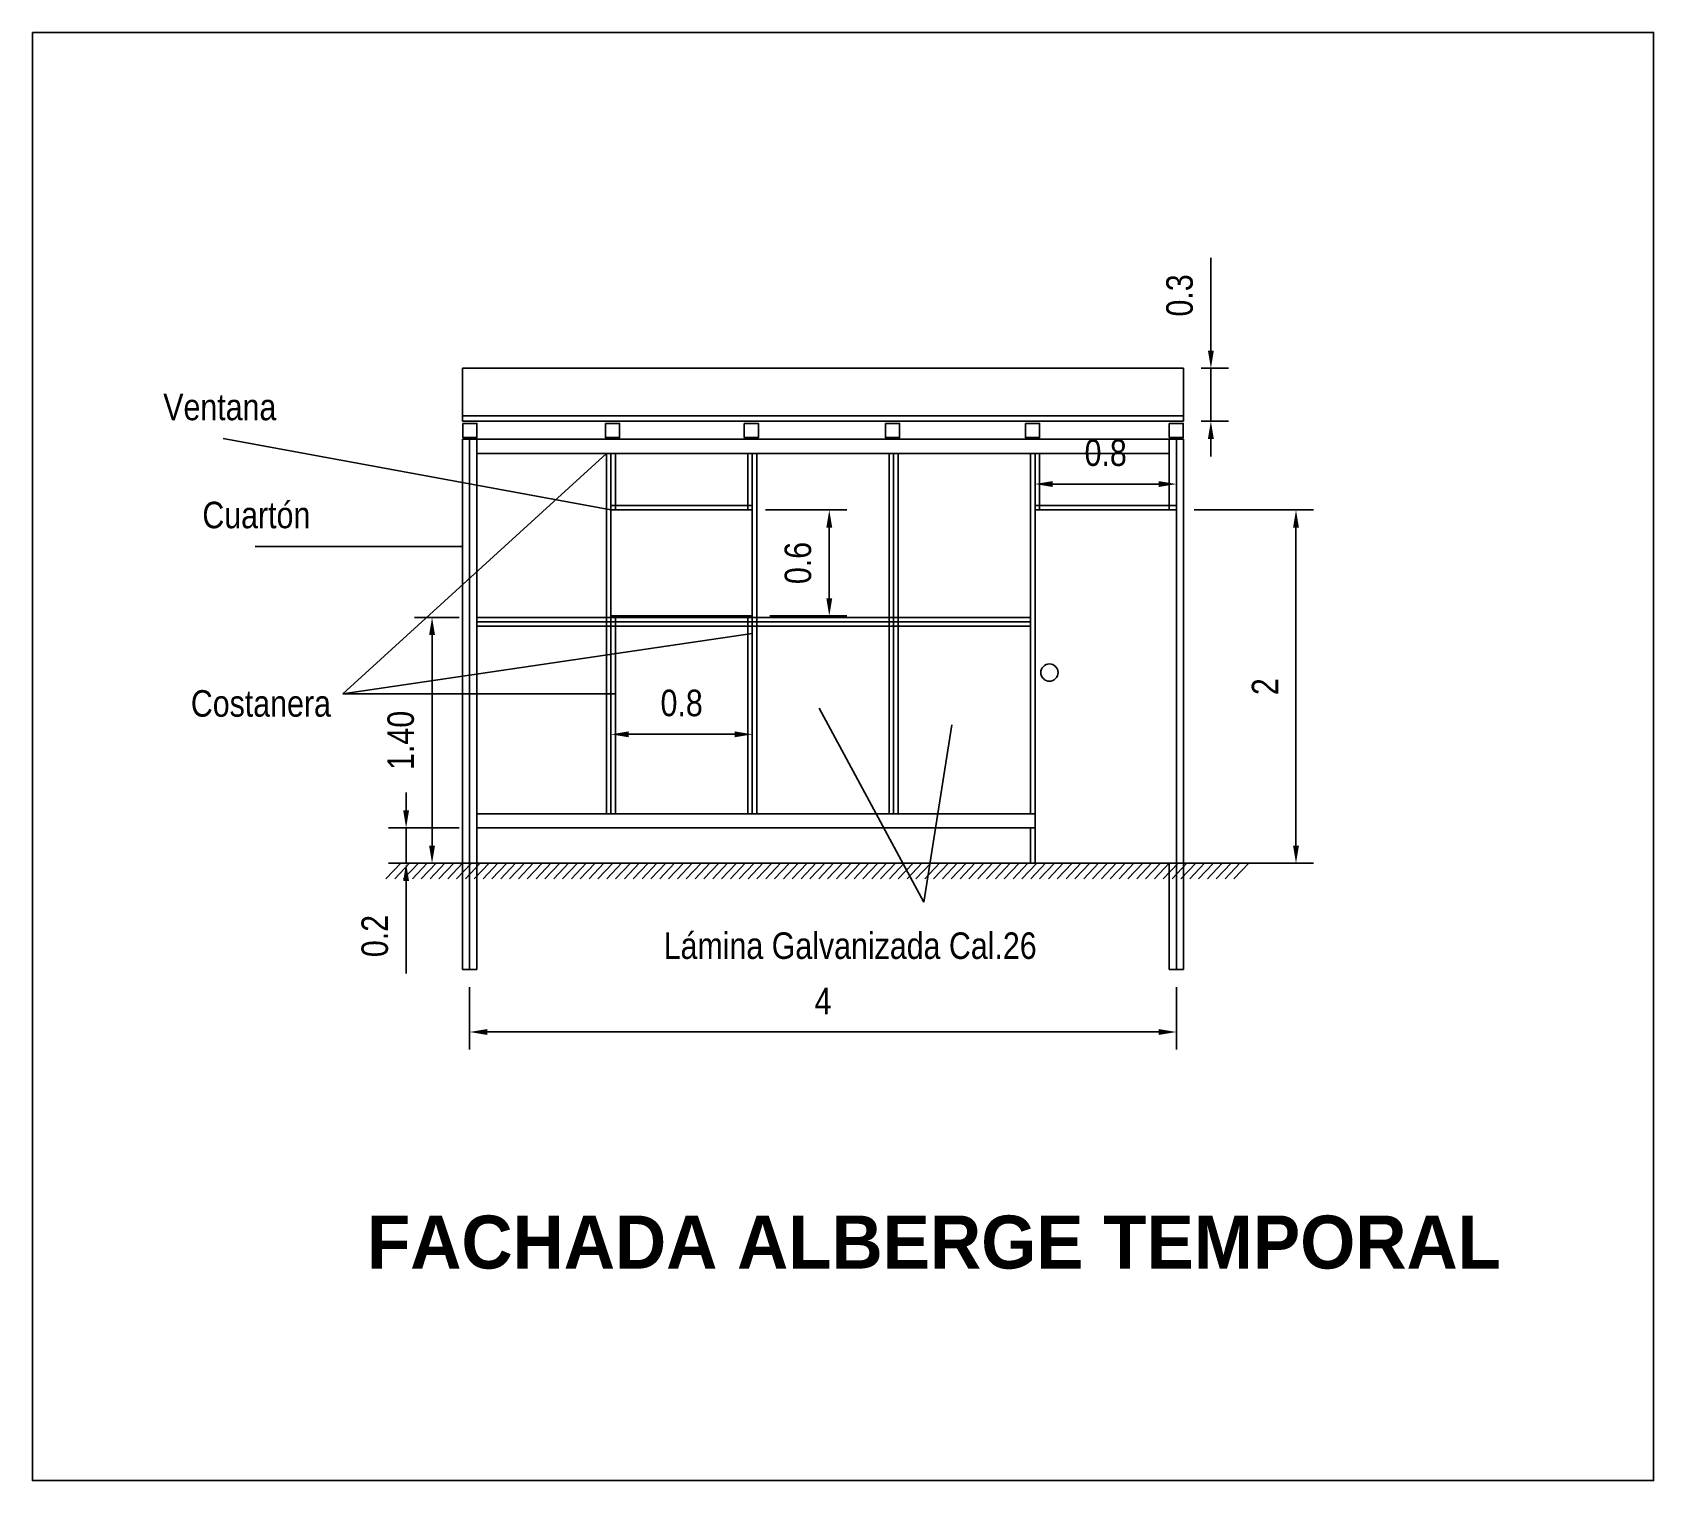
# Model space of a CAD drawing. Extents: x 104.2 to 136.4, y 194.3 to 210.3.
# Drawn here: x 127.24 to 136.42, y 194.26 to 202.46 of the extents above; entities that cross this region are included whole.
import ezdxf

# ---------------------------------------------------------------- set-up
doc = ezdxf.new("R2010")
doc.units = 0
doc.layers.get('0').update_dxf_attribs({"linetype": 'CONTINUOUS'})
doc.layers.get('DEFPOINTS').update_dxf_attribs({"linetype": 'CONTINUOUS'})
for name, color, linetype in [('COTAS', 2, 'CONTINUOUS'), ('ESTRUCTURA', 8, 'CONTINUOUS'), ('LAYER1', 9, 'CONTINUOUS'), ('MADERA', 7, 'CONTINUOUS'), ('MARCO', 1, 'CONTINUOUS'), ('PUERTAS', 3, 'CONTINUOUS'), ('TECHO', 6, 'CONTINUOUS'), ('TEXTO', 2, 'CONTINUOUS'), ('VENTANA', 4, 'CONTINUOUS')]:
    doc.layers.add(name, color=color, linetype=linetype)
doc.styles.get("Standard").update_dxf_attribs({"font": 'ARIALN.TTF', "height": 0.15})
doc.styles.add('STYLE1', font='', dxfattribs={"height": 0.3})
doc.styles.get('STYLE1').set_extended_font_data('Britannic Bold', bold=True)
doc.dimstyles.get("Standard").update_dxf_attribs({"dimtxt": 0.18, "dimasz": 0.18, "dimexe": 0.18, "dimexo": 0.0625, "dimgap": 0.09, "dimtad": 0, "dimtih": 1, "dimtoh": 1, "dimdec": 4, "dimzin": 0, "dimtxsty": 'STANDARD', "dimcen": 0.09, "dimazin": 3, "dimtfac": 1, "dimtdec": 4, "dimtofl": 0, "dimtmove": 0, "dimatfit": 3, "dimtolj": 1, "dimtzin": 0})

# ---------------------------------------------------------------- blocks, each defined once
blk = doc.blocks.new('*D37')
at = {"color": 0, "linetype": 'BYBLOCK'}
for p, q in [((130.2815, 199.7585), (130.9586, 199.7585)), ((130.8586, 199.6585), (130.8586, 197.8585)), ((130.2815, 197.7585), (130.9586, 197.7585))]:
    blk.add_line(p, q, dxfattribs=at)
for points in [[(130.8419, 199.6585), (130.8753, 199.6585), (130.8586, 199.7585)], [(130.8419, 197.8585), (130.8753, 197.8585), (130.8586, 197.7585)]]:
    blk.add_solid(points, dxfattribs=at)
at = {"layer": 'DEFPOINTS', "color": 0, "linetype": 'BYBLOCK'}
for p in [(130.1815, 199.7585), (130.1815, 197.7585), (130.8586, 197.7585)]:
    blk.add_point(p, dxfattribs=at)
at = {"color": 0, "linetype": 'BYBLOCK', "insert": (130.6833, 198.7585), "char_height": 0.15, "attachment_point": 5, "rotation": 90}
blk.add_mtext('\\A1;2', dxfattribs=at)
blk = doc.blocks.new('*D38')
at = {"color": 0, "linetype": 'BYBLOCK'}
for p, q in [((126.1815, 197.0585), (126.1815, 196.7039)), ((130.1815, 197.0585), (130.1815, 196.7039)), ((126.2815, 196.8039), (130.0815, 196.8039))]:
    blk.add_line(p, q, dxfattribs=at)
for points in [[(126.2815, 196.8205), (126.2815, 196.7872), (126.1815, 196.8039)], [(130.0815, 196.8205), (130.0815, 196.7872), (130.1815, 196.8039)]]:
    blk.add_solid(points, dxfattribs=at)
at = {"layer": 'DEFPOINTS', "color": 0, "linetype": 'BYBLOCK'}
for p in [(126.1815, 197.1585), (130.1815, 197.1585), (130.1815, 196.8039)]:
    blk.add_point(p, dxfattribs=at)
at = {"color": 0, "linetype": 'BYBLOCK', "insert": (128.1815, 196.9789), "char_height": 0.15, "attachment_point": 5}
blk.add_mtext('\\A1;4', dxfattribs=at)
blk = doc.blocks.new('*D39')
at = {"color": 0, "linetype": 'BYBLOCK'}
for p, q in [((127.8565, 199.7585), (128.317, 199.7585)), ((128.217, 199.2585), (128.217, 199.6585)), ((127.8815, 199.1585), (128.317, 199.1585))]:
    blk.add_line(p, q, dxfattribs=at)
for points in [[(128.2003, 199.6585), (128.2336, 199.6585), (128.217, 199.7585)], [(128.2003, 199.2585), (128.2336, 199.2585), (128.217, 199.1585)]]:
    blk.add_solid(points, dxfattribs=at)
at = {"layer": 'DEFPOINTS', "color": 0, "linetype": 'BYBLOCK'}
for p in [(127.7565, 199.7585), (128.217, 199.7585), (127.7815, 199.1585)]:
    blk.add_point(p, dxfattribs=at)
at = {"color": 0, "linetype": 'BYBLOCK', "insert": (128.0404, 199.4585), "char_height": 0.15, "attachment_point": 5, "rotation": 90}
blk.add_mtext('\\A1;0.6', dxfattribs=at)
blk = doc.blocks.new('*D40')
at = {"color": 0, "linetype": 'BYBLOCK'}
for p, q in [((126.1215, 199.1505), (125.8688, 199.1505)), ((125.9688, 199.0505), (125.9688, 197.8585)), ((126.1414, 197.7585), (125.8688, 197.7585))]:
    blk.add_line(p, q, dxfattribs=at)
for points in [[(125.9522, 199.0505), (125.9855, 199.0505), (125.9688, 199.1505)], [(125.9522, 197.8585), (125.9855, 197.8585), (125.9688, 197.7585)]]:
    blk.add_solid(points, dxfattribs=at)
at = {"layer": 'DEFPOINTS', "color": 0, "linetype": 'BYBLOCK'}
for p in [(126.2215, 199.1505), (125.9688, 197.7585), (126.2414, 197.7585)]:
    blk.add_point(p, dxfattribs=at)
at = {"color": 0, "linetype": 'BYBLOCK', "insert": (125.7922, 198.4545), "char_height": 0.15, "attachment_point": 5, "rotation": 90}
blk.add_mtext('\\A1;1.40', dxfattribs=at)
blk = doc.blocks.new('*D41')
at = {"color": 0, "linetype": 'BYBLOCK'}
for p, q in [((125.8218, 198.0585), (125.8218, 198.1585)), ((126.1215, 197.9585), (125.7218, 197.9585)), ((125.8218, 197.9585), (125.8218, 197.7585)), ((126.1414, 197.7585), (125.7218, 197.7585)), ((125.8218, 197.6585), (125.8218, 197.1355))]:
    blk.add_line(p, q, dxfattribs=at)
for points in [[(125.8052, 198.0585), (125.8385, 198.0585), (125.8218, 197.9585)], [(125.8052, 197.6585), (125.8385, 197.6585), (125.8218, 197.7585)]]:
    blk.add_solid(points, dxfattribs=at)
at = {"layer": 'DEFPOINTS', "color": 0, "linetype": 'BYBLOCK'}
for p in [(126.2215, 197.9585), (125.8218, 197.7585), (126.2414, 197.7585)]:
    blk.add_point(p, dxfattribs=at)
at = {"color": 0, "linetype": 'BYBLOCK', "insert": (125.6452, 197.347), "char_height": 0.15, "attachment_point": 5, "rotation": 90}
blk.add_mtext('\\A1;0.2', dxfattribs=at)
blk = doc.blocks.new('*D42')
at = {"color": 0, "linetype": 'BYBLOCK'}
for p, q in [((126.9815, 199.0585), (126.9815, 198.675)), ((127.7815, 199.0585), (127.7815, 198.675)), ((127.0815, 198.775), (127.6815, 198.775))]:
    blk.add_line(p, q, dxfattribs=at)
for points in [[(127.0815, 198.7916), (127.0815, 198.7583), (126.9815, 198.775)], [(127.6815, 198.7916), (127.6815, 198.7583), (127.7815, 198.775)]]:
    blk.add_solid(points, dxfattribs=at)
at = {"layer": 'DEFPOINTS', "color": 0, "linetype": 'BYBLOCK'}
for p in [(126.9815, 199.1585), (127.7815, 199.1585), (127.7815, 198.775)]:
    blk.add_point(p, dxfattribs=at)
at = {"color": 0, "linetype": 'BYBLOCK', "insert": (127.3815, 198.9515), "char_height": 0.15, "attachment_point": 5}
blk.add_mtext('\\A1;0.8', dxfattribs=at)
blk = doc.blocks.new('*D43')
at = {"color": 0, "linetype": 'BYBLOCK'}
for p, q in [((129.3815, 199.8585), (129.3815, 200.0571)), ((130.1815, 199.8585), (130.1815, 200.0571)), ((129.4815, 199.9571), (130.0815, 199.9571))]:
    blk.add_line(p, q, dxfattribs=at)
for points in [[(129.4815, 199.9738), (129.4815, 199.9405), (129.3815, 199.9571)], [(130.0815, 199.9738), (130.0815, 199.9405), (130.1815, 199.9571)]]:
    blk.add_solid(points, dxfattribs=at)
at = {"layer": 'DEFPOINTS', "color": 0, "linetype": 'BYBLOCK'}
for p in [(130.1815, 199.9571), (129.3815, 199.7585), (130.1815, 199.7585)]:
    blk.add_point(p, dxfattribs=at)
at = {"color": 0, "linetype": 'BYBLOCK', "insert": (129.7815, 200.1337), "char_height": 0.15, "attachment_point": 5}
blk.add_mtext('\\A1;0.8', dxfattribs=at)
blk = doc.blocks.new('*D44')
at = {"color": 0, "linetype": 'BYBLOCK'}
for p, q in [((130.3769, 200.6611), (130.3769, 201.1849)), ((130.3215, 200.5611), (130.4769, 200.5611)), ((130.3769, 200.2611), (130.3769, 200.5611)), ((130.3215, 200.2611), (130.4769, 200.2611)), ((130.3769, 200.1611), (130.3769, 200.0611))]:
    blk.add_line(p, q, dxfattribs=at)
for points in [[(130.3602, 200.6611), (130.3936, 200.6611), (130.3769, 200.5611)], [(130.3602, 200.1611), (130.3936, 200.1611), (130.3769, 200.2611)]]:
    blk.add_solid(points, dxfattribs=at)
at = {"layer": 'DEFPOINTS', "color": 0, "linetype": 'BYBLOCK'}
for p in [(130.2215, 200.5611), (130.3769, 200.5611), (130.2215, 200.2611)]:
    blk.add_point(p, dxfattribs=at)
at = {"color": 0, "linetype": 'BYBLOCK', "insert": (130.2003, 200.973), "char_height": 0.15, "attachment_point": 5, "rotation": 90}
blk.add_mtext('\\A1;0.3', dxfattribs=at)

msp = doc.modelspace()

# ---------------------------------------------------------------- linework, layer by layer
at = {"layer": 'ESTRUCTURA'}
for p, q in [((129.6778, 200.1585), (133.7578, 200.1585)), ((129.7578, 200.0785), (133.6778, 200.0785)), ((130.4928, 200.0785), (130.4928, 198.0385)), ((130.5178, 200.0785), (130.5178, 198.0385)), ((130.5428, 200.0785), (130.5428, 199.7585)), ((131.2928, 200.0785), (131.2928, 199.7585)), ((131.3178, 200.0785), (131.3178, 198.0385)), ((131.3428, 200.0785), (131.3428, 198.0385)), ((132.0928, 200.0785), (132.0928, 198.0385)), ((132.1178, 200.0785), (132.1178, 198.0385)), ((132.1428, 200.0785), (132.1428, 198.0385)), ((132.8928, 200.0785), (132.8928, 198.0385)), ((132.9178, 200.0785), (132.9178, 198.0385)), ((132.9428, 200.0785), (132.9428, 199.7585)), ((130.5178, 199.7835), (131.3178, 199.7835)), ((132.9178, 199.7835), (133.7178, 199.7835)), ((129.7578, 199.1505), (132.8928, 199.1505)), ((129.7578, 199.1255), (132.8928, 199.1255)), ((130.5428, 199.1585), (130.5428, 198.0385)), ((131.2928, 199.1585), (131.2928, 198.0385)), ((129.7578, 199.1005), (132.8928, 199.1005)), ((129.7578, 198.0385), (132.9178, 198.0385)), ((129.7578, 197.9585), (132.9178, 197.9585)), ((132.8928, 197.9585), (132.8928, 197.7585))]:
    msp.add_line(p, q, dxfattribs=at)
for points in [[(129.6794, 200.2482), (129.7594, 200.2482), (129.7594, 200.1682), (129.6794, 200.1682)], [(130.4863, 200.2482), (130.5663, 200.2482), (130.5663, 200.1682), (130.4863, 200.1682)], [(131.2723, 200.2482), (131.3523, 200.2482), (131.3523, 200.1682), (131.2723, 200.1682)], [(132.0714, 200.2482), (132.1514, 200.2482), (132.1514, 200.1682), (132.0714, 200.1682)], [(132.8639, 200.2482), (132.9439, 200.2482), (132.9439, 200.1682), (132.8639, 200.1682)], [(133.6773, 200.2482), (133.7573, 200.2482), (133.7573, 200.1682), (133.6773, 200.1682)]]:
    msp.add_lwpolyline(points, close=True, dxfattribs=at)
at = {"layer": 'LAYER1'}
for p, q in [((129.7178, 197.1585), (129.7178, 200.1585)), ((133.7178, 197.7585), (133.7178, 200.1585)), ((129.3278, 197.7585), (129.244, 197.6715)), ((129.3778, 197.7585), (129.294, 197.6715)), ((129.4278, 197.7585), (129.344, 197.6715)), ((129.4778, 197.7585), (129.394, 197.6715)), ((129.5278, 197.7585), (129.444, 197.6715)), ((129.5778, 197.7585), (129.494, 197.6715)), ((129.6278, 197.7585), (129.544, 197.6715)), ((129.6778, 197.7585), (129.594, 197.6715)), ((129.7278, 197.7585), (129.644, 197.6715)), ((129.7778, 197.7585), (129.694, 197.6715)), ((129.8278, 197.7585), (129.744, 197.6715)), ((129.8778, 197.7585), (129.794, 197.6715)), ((129.9278, 197.7585), (129.844, 197.6715)), ((129.9778, 197.7585), (129.894, 197.6715)), ((130.0278, 197.7585), (129.944, 197.6715)), ((130.0778, 197.7585), (129.994, 197.6715)), ((130.1278, 197.7585), (130.044, 197.6715)), ((130.1778, 197.7585), (130.094, 197.6715)), ((130.2278, 197.7585), (130.144, 197.6715)), ((130.2778, 197.7585), (130.194, 197.6715)), ((130.3278, 197.7585), (130.244, 197.6715)), ((130.3778, 197.7585), (130.294, 197.6715)), ((130.4278, 197.7585), (130.344, 197.6715)), ((130.4778, 197.7585), (130.394, 197.6715)), ((130.5278, 197.7585), (130.444, 197.6715)), ((130.5778, 197.7585), (130.494, 197.6715)), ((130.6278, 197.7585), (130.544, 197.6715)), ((130.6778, 197.7585), (130.594, 197.6715)), ((130.7278, 197.7585), (130.644, 197.6715)), ((130.7778, 197.7585), (130.694, 197.6715)), ((130.8278, 197.7585), (130.744, 197.6715)), ((130.8778, 197.7585), (130.794, 197.6715)), ((130.9278, 197.7585), (130.844, 197.6715)), ((130.9778, 197.7585), (130.894, 197.6715)), ((131.0278, 197.7585), (130.944, 197.6715)), ((131.0778, 197.7585), (130.994, 197.6715)), ((131.1278, 197.7585), (131.044, 197.6715)), ((131.1778, 197.7585), (131.094, 197.6715)), ((131.2278, 197.7585), (131.144, 197.6715)), ((131.2778, 197.7585), (131.194, 197.6715)), ((131.3278, 197.7585), (131.244, 197.6715)), ((131.3778, 197.7585), (131.294, 197.6715)), ((131.4278, 197.7585), (131.344, 197.6715)), ((131.4778, 197.7585), (131.394, 197.6715)), ((131.5278, 197.7585), (131.444, 197.6715)), ((131.5778, 197.7585), (131.494, 197.6715)), ((131.6278, 197.7585), (131.544, 197.6715)), ((131.6778, 197.7585), (131.594, 197.6715)), ((131.7278, 197.7585), (131.644, 197.6715)), ((131.7778, 197.7585), (131.694, 197.6715)), ((131.8278, 197.7585), (131.744, 197.6715)), ((131.8778, 197.7585), (131.794, 197.6715)), ((131.9278, 197.7585), (131.844, 197.6715)), ((131.9778, 197.7585), (131.894, 197.6715)), ((132.0278, 197.7585), (131.944, 197.6715)), ((132.0778, 197.7585), (131.994, 197.6715)), ((132.1278, 197.7585), (132.044, 197.6715)), ((132.1778, 197.7585), (132.094, 197.6715)), ((132.2278, 197.7585), (132.144, 197.6715)), ((132.2778, 197.7585), (132.194, 197.6715)), ((132.3278, 197.7585), (132.244, 197.6715)), ((132.3778, 197.7585), (132.294, 197.6715)), ((132.4278, 197.7585), (132.344, 197.6715)), ((132.4778, 197.7585), (132.394, 197.6715)), ((132.5278, 197.7585), (132.444, 197.6715)), ((132.5778, 197.7585), (132.494, 197.6715)), ((132.6278, 197.7585), (132.544, 197.6715)), ((132.6778, 197.7585), (132.594, 197.6715)), ((132.7278, 197.7585), (132.644, 197.6715)), ((132.7778, 197.7585), (132.694, 197.6715)), ((132.8278, 197.7585), (132.744, 197.6715)), ((132.8778, 197.7585), (132.794, 197.6715)), ((132.9278, 197.7585), (132.844, 197.6715)), ((132.9778, 197.7585), (132.894, 197.6715)), ((133.0278, 197.7585), (132.944, 197.6715)), ((133.0778, 197.7585), (132.994, 197.6715)), ((133.1278, 197.7585), (133.044, 197.6715)), ((133.1778, 197.7585), (133.094, 197.6715)), ((133.2278, 197.7585), (133.144, 197.6715)), ((133.2778, 197.7585), (133.194, 197.6715)), ((133.3278, 197.7585), (133.244, 197.6715)), ((133.3778, 197.7585), (133.294, 197.6715)), ((133.4278, 197.7585), (133.344, 197.6715)), ((133.4778, 197.7585), (133.394, 197.6715)), ((133.5278, 197.7585), (133.444, 197.6715)), ((133.5778, 197.7585), (133.494, 197.6715)), ((133.6278, 197.7585), (133.544, 197.6715)), ((133.6778, 197.7585), (133.594, 197.6715)), ((133.7278, 197.7585), (133.644, 197.6715)), ((133.7778, 197.7585), (133.694, 197.6715)), ((133.7178, 197.7585), (133.7178, 197.1585)), ((133.8278, 197.7585), (133.744, 197.6715)), ((133.8778, 197.7585), (133.794, 197.6715)), ((133.9278, 197.7585), (133.844, 197.6715)), ((133.9778, 197.7585), (133.894, 197.6715)), ((134.0278, 197.7585), (133.944, 197.6715)), ((134.0778, 197.7585), (133.994, 197.6715)), ((134.1278, 197.7585), (134.044, 197.6715)), ((129.6778, 197.1585), (129.7578, 197.1585)), ((133.6778, 197.1585), (133.7578, 197.1585))]:
    msp.add_line(p, q, dxfattribs=at)
at = {"layer": 'MADERA'}
for p, q in [((129.6778, 197.7585), (129.6778, 200.1585)), ((129.7578, 197.1585), (129.7578, 200.1585)), ((133.6778, 199.7585), (133.6778, 200.1585)), ((133.7578, 197.1585), (133.7578, 200.1585)), ((129.7178, 197.7585), (129.3278, 197.7585)), ((129.6778, 197.7585), (129.6778, 197.1585)), ((129.7178, 197.7585), (133.7178, 197.7585)), ((133.6778, 197.1585), (133.6778, 197.7585)), ((133.7178, 197.7585), (134.0854, 197.7585))]:
    msp.add_line(p, q, dxfattribs=at)
at = {"layer": 'MARCO'}
msp.add_lwpolyline([(127.2433, 202.4615), (136.4189, 202.4615), (136.4189, 194.2648), (127.2433, 194.2648)], close=True, dxfattribs=at)
at = {"layer": 'PUERTAS'}
for p, q in [((132.9178, 199.7585), (132.9178, 197.7585)), ((132.9178, 199.7585), (133.7178, 199.7585)), ((133.7178, 197.7585), (133.7178, 199.7585)), ((132.9178, 197.7585), (133.7178, 197.7585))]:
    msp.add_line(p, q, dxfattribs=at)
msp.add_circle((132.9997, 198.8385), 0.049, dxfattribs=at)
at = {"layer": 'TECHO'}
for p, q in [((129.6778, 200.5611), (133.7578, 200.5611)), ((129.6778, 200.2611), (129.6778, 200.5611)), ((133.7578, 200.2611), (133.7578, 200.5611)), ((129.6778, 200.2911), (133.7408, 200.2911)), ((129.6778, 200.2611), (129.6778, 200.2911)), ((129.6778, 200.2611), (133.7578, 200.2611)), ((129.6778, 200.2611), (129.6778, 200.2611)), ((129.6778, 200.2611), (129.6778, 200.2611)), ((133.7578, 200.2911), (133.7408, 200.2911)), ((133.7578, 200.2611), (133.7578, 200.2911))]:
    msp.add_line(p, q, dxfattribs=at)
at = {"layer": 'TEXTO'}
for p, q in [((128.3223, 200.1625), (130.5178, 199.7585)), ((128.9996, 198.7187), (130.4928, 200.0785)), ((128.5047, 199.5512), (129.6778, 199.5512)), ((128.9996, 198.7187), (131.3178, 199.0585)), ((128.9996, 198.7187), (130.5428, 198.7187)), ((132.2889, 197.5387), (131.6965, 198.6376)), ((132.2889, 197.5387), (132.4476, 198.5425))]:
    msp.add_line(p, q, dxfattribs=at)
at = {"layer": 'VENTANA'}
for p, q in [((130.5178, 199.7585), (131.3178, 199.7585)), ((130.5178, 199.7585), (130.5178, 199.1585)), ((131.3178, 199.7585), (131.3178, 199.1585)), ((130.5178, 199.1585), (131.3178, 199.1585))]:
    msp.add_line(p, q, dxfattribs=at)

# ---------------------------------------------------------------- texts
at = {"layer": 'TEXTO'}
for s, p in [('Ventana', (127.9837, 200.2666)), ('Cuartón', (128.2051, 199.6552)), ('Costanera', (128.14, 198.5886)), ('Lámina Galvanizada Cal.26', (130.8163, 197.2175))]:
    msp.add_text(s, height=0.15, dxfattribs=at).set_placement(p)
at = {"layer": 'TEXTO', "style": 'STYLE1'}
msp.add_text('FACHADA ALBERGE TEMPORAL', height=0.3, dxfattribs=at).set_placement((129.1367, 195.4649))

# ---------------------------------------------------------------- dimensions: what is measured, and where the dimension line sits
at = {"layer": 'COTAS'}
for base, p1, p2, picture, middle in [((133.9132, 200.5611), (133.7578, 200.2611), (133.7578, 200.5611), '*D44', (133.7367, 200.973)), ((131.7533, 199.7585), (131.3178, 199.1585), (131.2928, 199.7585), '*D39', (131.5767, 199.4585)), ((134.395, 197.7585), (133.7178, 199.7585), (133.7178, 197.7585), '*D37', (134.2197, 198.7585)), ((129.3582, 197.7585), (129.7578, 197.9585), (129.7778, 197.7585), '*D41', (129.1816, 197.347))]:
    dim = msp.add_linear_dim(base=base, p1=p1, p2=p2, angle=90, dimstyle='STANDARD', override={"dimtxt": 0.1, "dimasz": 0.1, "dimexe": 0.1, "dimexo": 0.1, "dimgap": 0.1, "dimtad": 1, "dimtih": 0, "dimtoh": 0, "dimdec": 2, "dimzin": 8, "dimcen": 0.1, "dimtdec": 2, "dimtofl": 1}, dxfattribs=at)
    dim.commit()
    dim.dimension.update_dxf_attribs({"geometry": picture, "text_midpoint": middle, "insert": (3.5364, 0)})
for base, p1, p2, picture, middle, set_off in [((133.7178, 199.9051), (132.9178, 199.7064), (133.7178, 199.7064), '*D43', (133.3178, 200.0817), (3.5364, -0.052)), ((131.3178, 198.4888), (130.5178, 198.8723), (131.3178, 198.8723), '*D42', (130.9178, 198.6654), (3.5364, -0.2862)), ((133.7178, 196.8039), (129.7178, 197.1585), (133.7178, 197.1585), '*D38', (131.7178, 196.9789), (3.5364, 0))]:
    dim = msp.add_linear_dim(base=base, p1=p1, p2=p2, dimstyle='STANDARD', override={"dimtxt": 0.1, "dimasz": 0.1, "dimexe": 0.1, "dimexo": 0.1, "dimgap": 0.1, "dimtad": 1, "dimtih": 0, "dimtoh": 0, "dimdec": 2, "dimzin": 8, "dimcen": 0.1, "dimtdec": 2, "dimtofl": 1}, dxfattribs=at)
    dim.commit()
    dim.dimension.update_dxf_attribs({"geometry": picture, "text_midpoint": middle, "insert": set_off})
dim = msp.add_linear_dim(base=(129.5052, 197.7585), p1=(129.7578, 199.1505), p2=(129.7778, 197.7585), angle=90, text='1.40', dimstyle='STANDARD', override={"dimtxt": 0.1, "dimasz": 0.1, "dimexe": 0.1, "dimexo": 0.1, "dimgap": 0.1, "dimtad": 1, "dimtih": 0, "dimtoh": 0, "dimdec": 2, "dimzin": 8, "dimcen": 0.1, "dimtdec": 2, "dimtofl": 1}, dxfattribs=at)
dim.commit()
dim.dimension.update_dxf_attribs({"geometry": '*D40', "text_midpoint": (129.3286, 198.4545), "insert": (3.5364, 0)})

doc.saveas('drawing.dxf')
